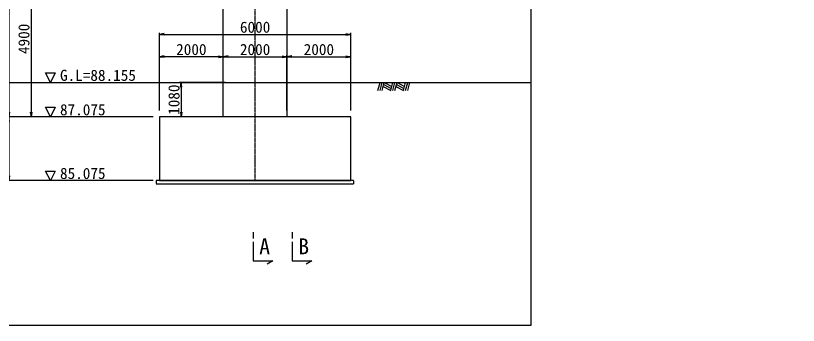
# Model space of a CAD drawing. Header units: millimetres. Extents: x -154198 to 210257, y -78304 to 147765.
# Drawn here: x 7135 to 31683, y -36366 to -26641 of the extents above; entities that cross this region are included whole.
import ezdxf
from ezdxf.enums import TextEntityAlignment as Align

# ---------------------------------------------------------------- set-up
doc = ezdxf.new("R2010")
doc.units = ezdxf.units.MM
doc.header["$LTSCALE"] = 0.25
doc.set_wipeout_variables(frame=1)
doc.linetypes.add('CENTER', pattern=[50.8, 31.75, -6.35, 6.35, -6.35])
doc.linetypes.add('HIDDEN', pattern=[9.525, 6.35, -3.175])
doc.layers.get('Defpoints').update_dxf_attribs({"color": 171})
for name, color, linetype in [('D-BMK', 2, 'CENTER'), ('D-DCR-HCH1', 4, 'Continuous'), ('D-STR-DIM', 7, 'Continuous'), ('D-STR-HTXT', 3, 'Continuous'), ('D-STR-STR1-下部工', 1, 'Continuous'), ('D-STR-TXT', 3, 'Continuous'), ('S-BGD', 8, 'Continuous')]:
    doc.layers.add(name, color=color, linetype=linetype)
doc.styles.add('MSゴシック_10', font='MS Gothic.ttf')
doc.dimstyles.new('DIM-100', dxfattribs={"dimscale": 100, "dimtxt": 3.5, "dimasz": 1.5, "dimexe": 0.5, "dimexo": 2, "dimgap": 0.5, "dimtad": 1, "dimdec": 0, "dimzin": 0, "dimdsep": 46, "dimtxsty": 'MSゴシック_10', "dimblk": 'OPEN', "dimcen": 0.09, "dimclrd": 256, "dimclre": 256, "dimclrt": 3, "dimaunit": 1, "dimadec": 4, "dimazin": 0, "dimtfac": 1, "dimtdec": 0, "dimtix": 1, "dimtmove": 2, "dimatfit": 3, "dimldrblk": 'NONE', "dimfxl": 1, "dimtolj": 1, "dimtzin": 0, "dimarcsym": 0})

# ---------------------------------------------------------------- blocks, each defined once
blk = doc.blocks.new('_Open')
at = {"color": 0, "linetype": 'ByBlock', "lineweight": -2}
for p, q in [((-1, 0.17), (0, 0)), ((-1, -0.17), (0, 0)), ((0, 0), (-1, 0))]:
    blk.add_line(p, q, dxfattribs=at)
blk = doc.blocks.new('*D18')
at = {"layer": 'D-STR-DIM', "lineweight": -2, "transparency": 16777216}
for p, q in [((13095, -22220), (6870, -22220)), ((6920, -22370), (6920, -29670)), ((11445, -29820), (6870, -29820))]:
    blk.add_line(p, q, dxfattribs=at)
at = {"layer": 'Defpoints', "color": 0, "transparency": 16777216}
for p in [(13295, -22220), (6920, -29820), (11645, -29820)]:
    blk.add_point(p, dxfattribs=at)
at = {"layer": 'D-STR-DIM', "lineweight": -2, "transparency": 16777216, "xscale": 150, "yscale": 150, "zscale": 150}
for p, rotation in [((6920, -22220), 90), ((6920, -29820), 270)]:
    blk.add_blockref('_Open', p, dxfattribs=dict(at, rotation=rotation))
at = {"layer": 'D-STR-DIM', "color": 3, "transparency": 16777216, "insert": (6695, -26020), "char_height": 350, "attachment_point": 5, "rotation": 90, "style": 'MSゴシック_10'}
blk.add_mtext('\\A1;7600', dxfattribs=at)
blk = doc.blocks.new('_None')
blk = doc.blocks.new('*D19')
at = {"layer": 'D-STR-DIM', "lineweight": -2, "transparency": 16777216}
for p, q in [((11445, -29820), (6870, -29820)), ((6920, -29970), (6920, -31670)), ((11445, -31820), (6870, -31820))]:
    blk.add_line(p, q, dxfattribs=at)
at = {"layer": 'Defpoints', "color": 0, "transparency": 16777216}
for p in [(11645, -29820), (6920, -31820), (11645, -31820)]:
    blk.add_point(p, dxfattribs=at)
at = {"layer": 'D-STR-DIM', "lineweight": -2, "transparency": 16777216, "xscale": 150, "yscale": 150, "zscale": 150}
for p, rotation in [((6920, -29820), 90), ((6920, -31820), 270)]:
    blk.add_blockref('_Open', p, dxfattribs=dict(at, rotation=rotation))
at = {"layer": 'D-STR-DIM', "color": 3, "transparency": 16777216, "insert": (6695, -30820), "char_height": 350, "attachment_point": 5, "rotation": 90, "style": 'MSゴシック_10'}
blk.add_mtext('\\A1;2000', dxfattribs=at)
blk = doc.blocks.new('*D22')
at = {"layer": 'D-STR-DIM', "lineweight": -2, "transparency": 16777216}
for p, q in [((13445, -24920), (7570, -24920)), ((7620, -25070), (7620, -29670)), ((11445, -29820), (7570, -29820))]:
    blk.add_line(p, q, dxfattribs=at)
at = {"layer": 'Defpoints', "color": 0, "transparency": 16777216}
for p in [(13645, -24920), (7620, -29820), (11645, -29820)]:
    blk.add_point(p, dxfattribs=at)
at = {"layer": 'D-STR-DIM', "lineweight": -2, "transparency": 16777216, "xscale": 150, "yscale": 150, "zscale": 150}
for p, rotation in [((7620, -24920), 90), ((7620, -29820), 270)]:
    blk.add_blockref('_Open', p, dxfattribs=dict(at, rotation=rotation))
at = {"layer": 'D-STR-DIM', "color": 3, "transparency": 16777216, "insert": (7395, -27370), "char_height": 350, "attachment_point": 5, "rotation": 90, "style": 'MSゴシック_10'}
blk.add_mtext('\\A1;4900', dxfattribs=at)
blk = doc.blocks.new('地盤記号')
for p, q in [((-67, -250), (0, 0)), ((0, -250), (67, 0)), ((67, -250), (133, 0)), ((133, 0), (367, -125)), ((333, -250), (400, 0)), ((400, -250), (467, 0)), ((467, -250), (533, 0)), ((533, 0), (767, -125)), ((733, -250), (800, 0)), ((800, -250), (867, 0)), ((867, -250), (933, 0)), ((100, -125), (333, -250)), ((117, -62), (350, -188)), ((500, -125), (733, -250)), ((517, -62), (750, -188))]:
    blk.add_line(p, q)
blk = doc.blocks.new('第2朝里川温泉Bv_P1')
at = {"layer": 'D-BMK'}
blk.add_line((300, -13453.675), (300, -3853.675), dxfattribs=at)
at = {"layer": 'D-STR-STR1-下部工'}
for p, q in [((-1050, -3853.675), (1650, -3853.675)), ((-1050, -5853.675), (-1050, -3853.675)), ((1650, -5853.675), (1650, -3853.675)), ((-1050, -5853.675), (1650, -5853.675)), ((-1050, -5853.675), (-700, -6553.675)), ((1650, -5853.675), (1300, -6553.675)), ((-700, -6553.675), (1300, -6553.675)), ((-700, -11453.675), (-700, -6553.675)), ((1300, -11453.675), (1300, -6553.675)), ((3300, -11453.675), (-2700, -11453.675)), ((-2700, -11453.675), (-2700, -13453.675)), ((3300, -13453.675), (3300, -11453.675)), ((-2700, -13453.675), (3300, -13453.675))]:
    blk.add_line(p, q, dxfattribs=at)
at = {"layer": 'D-STR-STR1-下部工', "color": 4, "linetype": 'HIDDEN'}
blk.add_lwpolyline([(-2800, -13553.675), (3400, -13553.675), (3400, -13453.675), (-2800, -13453.675)], close=True, dxfattribs=at)
blk = doc.blocks.new('*D35')
at = {"layer": 'D-STR-DIM', "lineweight": -2, "transparency": 16777216}
for p, q in [((13645, -29620), (13645, -27881)), ((13795, -27931), (15495, -27931)), ((15645, -29620), (15645, -27881))]:
    blk.add_line(p, q, dxfattribs=at)
at = {"layer": 'Defpoints', "color": 0, "transparency": 16777216}
for p in [(15645, -27931), (13645, -29820), (15645, -29820)]:
    blk.add_point(p, dxfattribs=at)
at = {"layer": 'D-STR-DIM', "lineweight": -2, "transparency": 16777216, "xscale": 150, "yscale": 150, "zscale": 150, "rotation": 180}
blk.add_blockref('_Open', (13645, -27931), dxfattribs=at)
at = {"layer": 'D-STR-DIM', "lineweight": -2, "transparency": 16777216, "xscale": 150, "yscale": 150, "zscale": 150}
blk.add_blockref('_Open', (15645, -27931), dxfattribs=at)
at = {"layer": 'D-STR-DIM', "color": 3, "transparency": 16777216, "insert": (14645, -27706), "char_height": 350, "attachment_point": 5, "style": 'MSゴシック_10'}
blk.add_mtext('\\A1;2000', dxfattribs=at)
blk = doc.blocks.new('*D36')
at = {"layer": 'D-STR-DIM', "lineweight": -2, "transparency": 16777216}
for p, q in [((11645, -29620), (11645, -27881)), ((13495, -27931), (11795, -27931)), ((13645, -29620), (13645, -27881))]:
    blk.add_line(p, q, dxfattribs=at)
at = {"layer": 'Defpoints', "color": 0, "transparency": 16777216}
for p in [(11645, -27931), (11645, -29820), (13645, -29820)]:
    blk.add_point(p, dxfattribs=at)
at = {"layer": 'D-STR-DIM', "lineweight": -2, "transparency": 16777216, "xscale": 150, "yscale": 150, "zscale": 150, "rotation": 180}
blk.add_blockref('_Open', (11645, -27931), dxfattribs=at)
at = {"layer": 'D-STR-DIM', "lineweight": -2, "transparency": 16777216, "xscale": 150, "yscale": 150, "zscale": 150}
blk.add_blockref('_Open', (13645, -27931), dxfattribs=at)
at = {"layer": 'D-STR-DIM', "color": 3, "transparency": 16777216, "insert": (12645, -27706), "char_height": 350, "attachment_point": 5, "style": 'MSゴシック_10'}
blk.add_mtext('\\A1;2000', dxfattribs=at)
blk = doc.blocks.new('*D54')
at = {"layer": 'D-STR-DIM', "lineweight": -2, "transparency": 16777216}
for p, q in [((11645, -29620), (11645, -27181)), ((11795, -27231), (17495, -27231)), ((17645, -29620), (17645, -27181))]:
    blk.add_line(p, q, dxfattribs=at)
at = {"layer": 'Defpoints', "color": 0, "transparency": 16777216}
for p in [(17645, -27231), (11645, -29820), (17645, -29820)]:
    blk.add_point(p, dxfattribs=at)
at = {"layer": 'D-STR-DIM', "lineweight": -2, "transparency": 16777216, "xscale": 150, "yscale": 150, "zscale": 150, "rotation": 180}
blk.add_blockref('_Open', (11645, -27231), dxfattribs=at)
at = {"layer": 'D-STR-DIM', "lineweight": -2, "transparency": 16777216, "xscale": 150, "yscale": 150, "zscale": 150}
blk.add_blockref('_Open', (17645, -27231), dxfattribs=at)
at = {"layer": 'D-STR-DIM', "color": 3, "transparency": 16777216, "insert": (14645, -27006), "char_height": 350, "attachment_point": 5, "style": 'MSゴシック_10'}
blk.add_mtext('\\A1;6000', dxfattribs=at)
blk = doc.blocks.new('*D55')
at = {"layer": 'D-STR-DIM', "lineweight": -2, "transparency": 16777216}
for p, q in [((13716, -28740), (12276, -28740)), ((12326, -28890), (12326, -29670)), ((13145, -29820), (12276, -29820))]:
    blk.add_line(p, q, dxfattribs=at)
at = {"layer": 'Defpoints', "color": 0, "transparency": 16777216}
for p in [(13916, -28740), (12326, -29820), (13345, -29820)]:
    blk.add_point(p, dxfattribs=at)
at = {"layer": 'D-STR-DIM', "lineweight": -2, "transparency": 16777216, "xscale": 150, "yscale": 150, "zscale": 150}
for p, rotation in [((12326, -28740), 90), ((12326, -29820), 270)]:
    blk.add_blockref('_Open', p, dxfattribs=dict(at, rotation=rotation))
at = {"layer": 'D-STR-DIM', "color": 3, "transparency": 16777216, "insert": (12101, -29280), "char_height": 350, "attachment_point": 5, "rotation": 90, "style": 'MSゴシック_10'}
blk.add_mtext('\\A1;1080', dxfattribs=at)
blk = doc.blocks.new('▽付文字')
at = {"color": 4, "ltscale": 100, "transparency": 16777216}
blk.add_lwpolyline([(1.5, 3), (0, 0), (-1.5, 3)], close=True, dxfattribs=at)
at = {"ltscale": 7.5, "transparency": 16777216, "style": 'MSゴシック_10'}
blk.add_attdef('R.L', (3, 0.5), '', height=3.5, dxfattribs=at)
blk = doc.blocks.new('*D87')
at = {"layer": 'D-STR-DIM', "lineweight": -2, "transparency": 16777216}
for p, q in [((15645, -29620), (15645, -27881)), ((15795, -27931), (17495, -27931)), ((17645, -29620), (17645, -27881))]:
    blk.add_line(p, q, dxfattribs=at)
at = {"layer": 'Defpoints', "color": 0, "transparency": 16777216}
for p in [(17645, -27931), (15645, -29820), (17645, -29820)]:
    blk.add_point(p, dxfattribs=at)
at = {"layer": 'D-STR-DIM', "lineweight": -2, "transparency": 16777216, "xscale": 150, "yscale": 150, "zscale": 150, "rotation": 180}
blk.add_blockref('_Open', (15645, -27931), dxfattribs=at)
at = {"layer": 'D-STR-DIM', "lineweight": -2, "transparency": 16777216, "xscale": 150, "yscale": 150, "zscale": 150}
blk.add_blockref('_Open', (17645, -27931), dxfattribs=at)
at = {"layer": 'D-STR-DIM', "color": 3, "transparency": 16777216, "insert": (16645, -27706), "char_height": 350, "attachment_point": 5, "style": 'MSゴシック_10'}
blk.add_mtext('\\A1;2000', dxfattribs=at)

msp = doc.modelspace()

# ---------------------------------------------------------------- linework, layer by layer
at = {"layer": 'D-STR-TXT'}
for p, q in [((14585.4, -33439.7), (14585.4, -33639.7)), ((15809.9, -33439.7), (15809.9, -33639.7)), ((14585.4, -33739.7), (14585.4, -34339.7)), ((15809.9, -33739.7), (15809.9, -34339.7)), ((14585.4, -34339.7), (15199.2, -34339.7)), ((15199.2, -34339.7), (15026, -34439.7)), ((15809.9, -34339.7), (16423.7, -34339.7)), ((16423.7, -34339.7), (16250.5, -34439.7))]:
    msp.add_line(p, q, dxfattribs=at)

# ---------------------------------------------------------------- block references
at = {"layer": 'D-STR-HTXT', "xscale": 100, "yscale": 100, "zscale": 100}
for p, values in [((8225.8, -28739.7, 0), {'R.L': 'G.L=88.155'}), ((8225.8, -29820.1, 0), {'R.L': '87.075'}), ((8225.8, -31820), {'R.L': '85.075'})]:
    msp.add_blockref('▽付文字', p, dxfattribs=at).add_auto_attribs(values)
at = {"layer": 'D-STR-STR1-下部工'}
msp.add_blockref('第2朝里川温泉Bv_P1', (14345.4, -18366.4), dxfattribs=at)
at = {"layer": 'S-BGD', "rotation": 0.02864789165834424}
msp.add_blockref('地盤記号', (18563.6, -28739.7), dxfattribs=at)

# ---------------------------------------------------------------- texts
at = {"layer": 'D-STR-TXT', "style": 'MSゴシック_10'}
for s, p in [('A', (14943.4, -34284.8)), ('B', (16167.9, -34284.8))]:
    msp.add_text(s, height=500, dxfattribs=at).set_placement(p, align=Align.BOTTOM_CENTER)

# ---------------------------------------------------------------- dimensions: what is measured, and where the dimension line sits
at = {"layer": 'D-STR-DIM'}
for base, p1, p2, angle, picture, middle in [((6919.8, -29820.1), (13295.4, -22220.1), (11645.4, -29820.1), 90, '*D18', (6694.8, -26020.1)), ((7619.8, -29820.1), (13645.4, -24920.1), (11645.4, -29820.1), 90, '*D22', (7394.8, -27370.1)), ((17645.4, -27931.1), (15645.4, -29820.1), (17645.4, -29820.1), 180, '*D87', (16645.4, -27706.1)), ((12325.6, -29820.1), (13915.6, -28739.7), (13345.4, -29820.1), 90, '*D55', (12100.6, -29279.9)), ((6919.8, -31820.1), (11645.4, -29820.1), (11645.4, -31820.1), 90, '*D19', (6694.8, -30820.1))]:
    dim = msp.add_linear_dim(base=base, p1=p1, p2=p2, angle=angle, dimstyle='DIM-100', dxfattribs=at)
    dim.commit()
    dim.dimension.update_dxf_attribs({"geometry": picture, "text_midpoint": middle})
for base, p1, p2, picture, middle in [((17645.4, -27231.1), (11645.4, -29820.1), (17645.4, -29820.1), '*D54', (14645.4, -27006.1)), ((11645.4, -27931.1), (13645.4, -29820.1), (11645.4, -29820.1), '*D36', (12645.4, -27706.1)), ((15645.4, -27931.1), (13645.4, -29820.1), (15645.4, -29820.1), '*D35', (14645.4, -27706.1))]:
    dim = msp.add_linear_dim(base=base, p1=p1, p2=p2, dimstyle='DIM-100', dxfattribs=at)
    dim.commit()
    dim.dimension.update_dxf_attribs({"geometry": picture, "text_midpoint": middle})

# ---------------------------------------------------------------- wipeouts: each hides what was drawn before it
at = {"color": 250}
msp.add_wipeout([(19945.4, -16047.7), (19945.4, -21691.6), (19945.4, -22941.6), (20105.1, -22941.6), (19785.6, -23388.8), (19945.4, -23388.8), (19945.4, -24638.8), (19945.4, -30238.8), (31683, -30238.8), (31683, -16047.7)], dxfattribs=at).dxf.layer = 'D-DCR-HCH1'

# ---------------------------------------------------------------- next in the draw order: linework, layer by layer
at = {"layer": 'Defpoints'}
msp.add_lwpolyline([(5396.5, -7371.2), (23288.4, -7371.2), (23288.4, -36366.2), (5396.5, -36366.2)], close=True, dxfattribs=at)
at = {"layer": 'S-BGD'}
msp.add_line((5396.5, -28739.7), (23288.4, -28739.7), dxfattribs=at)

doc.saveas('drawing.dxf')
